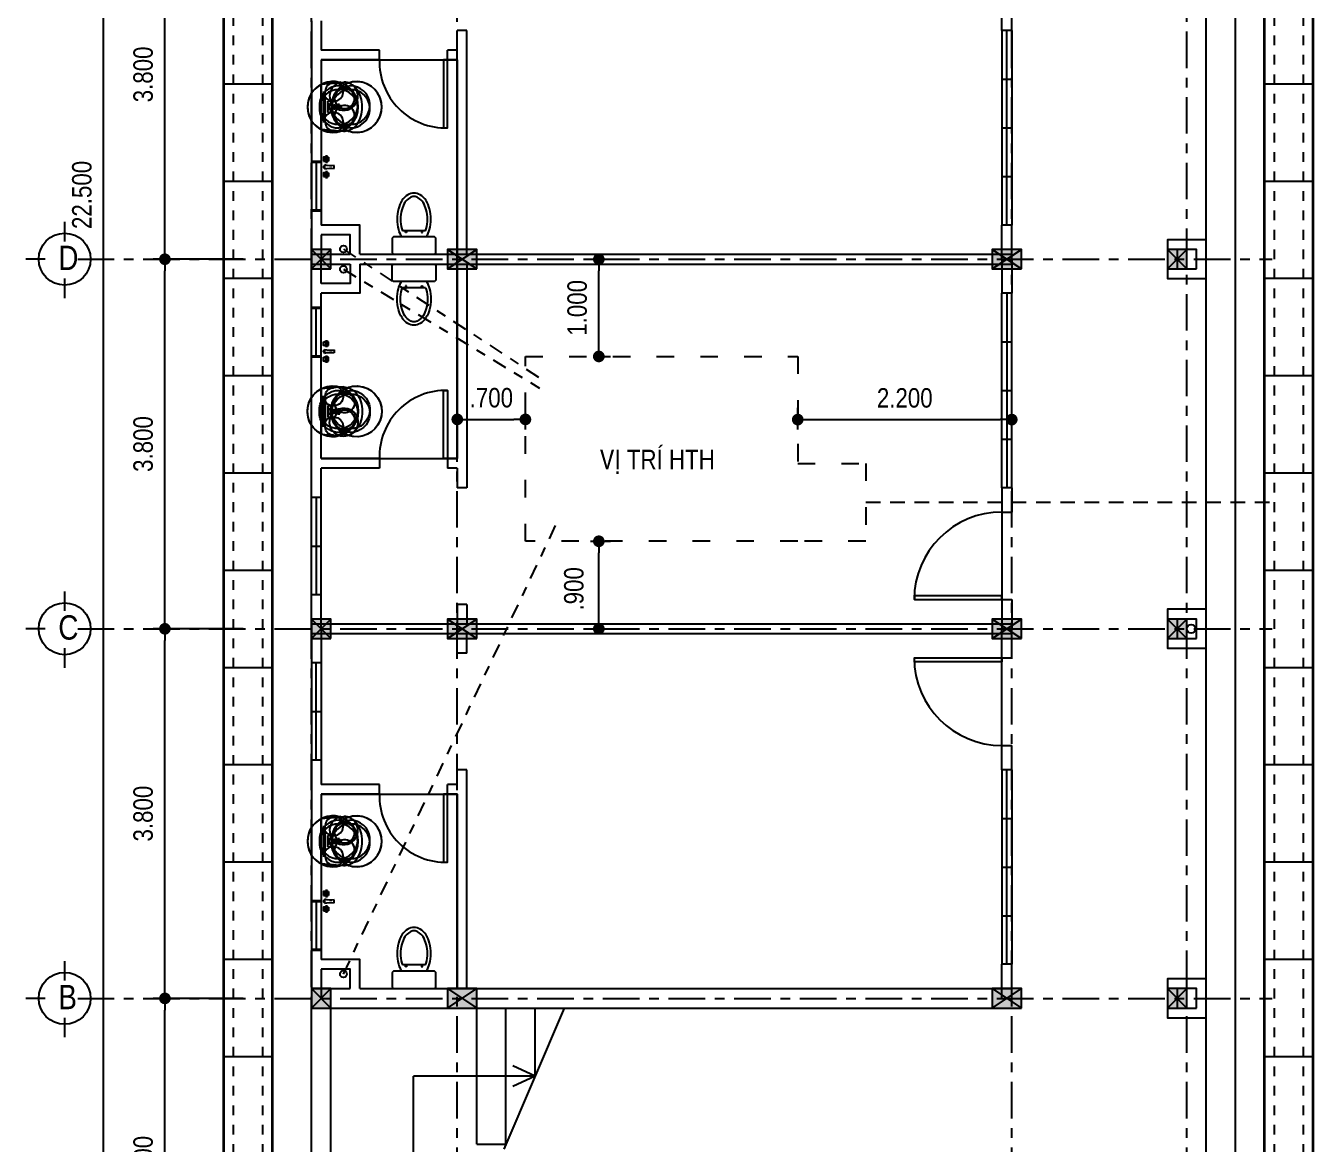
# Model space of a CAD drawing. Header units: millimetres. Extents: x -341 to 79, y 65 to 137.
# Drawn here: x -237.65 to -224.41, y 114.48 to 125.98 of the extents above; entities that cross this region are included whole.
import ezdxf

# ---------------------------------------------------------------- set-up
doc = ezdxf.new("R2010")
doc.units = ezdxf.units.MM
doc.header["$LTSCALE"] = 0.3
doc.header["$MEASUREMENT"] = 0
for name, pattern in [('ACAD_ISO03W100', [30, 12, -18]), ('CENTER', [2, 1.25, -0.25, 0.25, -0.25]), ('DASHDOTX2', [2, 1, -0.5, 0, -0.5]), ('DASHED2', [0.375, 0.25, -0.125]), ('DASHEDX2', [1.5, 1, -0.5])]:
    doc.linetypes.add(name, pattern=pattern)
doc.layers.get('0').update_dxf_attribs({"linetype": 'CONTINUOUS', "lineweight": 13})
doc.layers.get('DEFPOINTS').update_dxf_attribs({"linetype": 'CONTINUOUS', "lineweight": 13})
for name, color, linetype in [('CHU', 3, 'CONTINUOUS'), ('HACTH', 8, 'CONTINUOUS'), ('HATCH', 8, 'CONTINUOUS'), ('LAYER 1', 1, 'CONTINUOUS'), ('LAYER 7', 7, 'CONTINUOUS'), ('LAYER1', 1, 'CONTINUOUS'), ('LAYER5', 5, 'CONTINUOUS'), ('LAYER7', 7, 'CONTINUOUS'), ('LAYER8', 8, 'CONTINUOUS'), ('ong', 5, 'CONTINUOUS'), ('THIETBI', 25, 'CONTINUOUS')]:
    doc.layers.add(name, color=color, linetype=linetype)
doc.layers.add('THOATNUOC', color=4, linetype='CONTINUOUS', lineweight=35)
doc.styles.add('ATTR', font='romans.shx', dxfattribs={"width": 0.8, "height": 0.7})
doc.styles.add('HELVE-KT', font='VHELVCN.TTF')
doc.dimstyles.new('1-100', dxfattribs={"dimtxt": 0.2, "dimasz": 0.12, "dimexe": 0.12, "dimexo": 0.2, "dimgap": 0.12, "dimtad": 1, "dimdec": 3, "dimzin": 4, "dimdsep": 46, "dimtxsty": 'HELVE-KT', "dimblk1": 'DOT', "dimblk2": 'DOT', "dimsah": 1, "dimcen": -0.18, "dimadec": 3, "dimazin": 0, "dimtfac": 1, "dimtdec": 3, "dimtmove": 2, "dimatfit": 3, "dimldrblk": 'DOT', "dimfxl": 0, "dimtolj": 1, "dimtzin": 4, "dimarcsym": 0})

# ---------------------------------------------------------------- blocks, each defined once
blk = doc.blocks.new('TOILET')
at = {"layer": 'THIETBI', "linetype": 'Continuous'}
for p, q in [((2.25, 0), (-2.25, 0)), ((-2.5, -0.25), (-2.5, -1.75)), ((2.5, -1.75), (2.5, -0.25)), ((-2.25, -2), (2.25, -2)), ((-1.33, -2.7), (1.33, -2.7)), ((-0.96, -2.48), (-0.96, -2.7)), ((-0.86, -2.48), (-0.96, -2.48)), ((-0.96, -2.7), (-0.86, -2.7)), ((-0.86, -2.7), (-0.86, -2.48)), ((0.86, -2.7), (0.86, -2.48)), ((0.86, -2.48), (0.96, -2.48)), ((0.96, -2.7), (0.86, -2.7)), ((0.96, -2.48), (0.96, -2.7))]:
    blk.add_line(p, q, dxfattribs=at)
for centre, radius, start, end in [((-2.25, -0.25), 0.25, 90, 180), ((2.25, -0.25), 0.25, 0, 90), ((-2.25, -1.75), 0.25, 180, 270), ((2.64, -4.01), 4.58, 164.9269, 180), ((1.34, -3.66), 3.23, 149.0966, 164.9269), ((2.64, -4.01), 4.18, 164.9269, 180), ((1.34, -3.66), 2.83, 160.176, 164.9269), ((-1.34, -3.66), 2.83, 15.0731, 19.824), ((-2.64, -4.01), 4.18, 0, 15.0731), ((-1.34, -3.66), 3.23, 15.0731, 30.9034), ((-2.64, -4.01), 4.58, 360, 15.0731), ((2.25, -1.75), 0.25, 270, 0), ((2.64, -4.01), 4.58, 180, 195.0731), ((2.64, -4.01), 4.18, 180, 195.0731), ((-2.64, -4.01), 4.18, 344.9269, 360), ((-2.64, -4.01), 4.58, 344.9269, 0), ((1.34, -4.36), 3.23, 195.0731, 213.0315), ((1.34, -4.36), 2.83, 195.0731, 213.0315), ((-1.34, -4.36), 2.83, 326.9685, 344.9269), ((-1.34, -4.36), 3.23, 326.9685, 344.9269), ((0.52, -4.9), 2.26, 213.0315, 237.5002), ((0.52, -4.9), 1.86, 213.0315, 237.5002), ((0, -5.71), 1.29, 237.5002, 270), ((0, -5.71), 0.893, 237.5002, 270), ((0, -5.71), 0.893, 270, 302.4998), ((0, -5.71), 1.29, 270, 302.4998), ((-0.52, -4.9), 1.86, 302.4998, 326.9685), ((-0.52, -4.9), 2.26, 302.4998, 326.9685)]:
    blk.add_arc(centre, radius, start, end, dxfattribs=at)
blk = doc.blocks.new('la')
at = {"layer": 'THIETBI', "linetype": 'Continuous'}
for p, q in [((-5933, 607097), (-5955, 607330)), ((-5700, 607278), (-5735, 607278)), ((-5700, 607309), (-5700, 607252)), ((-5665, 607278), (-5700, 607278)), ((-5446, 607330), (-5467, 607097)), ((-5944, 607224), (-5944, 607230)), ((-5759, 607200), (-5715, 607200)), ((-5759, 607183), (-5759, 607200)), ((-5759, 607167), (-5759, 607183)), ((-5700, 607167), (-5759, 607167)), ((-5720, 607192), (-5728, 607192)), ((-5728, 607175), (-5672, 607175)), ((-5726, 607183), (-5717, 607183)), ((-5710, 607250), (-5715, 607196)), ((-5641, 607167), (-5700, 607167)), ((-5685, 607196), (-5690, 607250)), ((-5685, 607200), (-5641, 607200)), ((-5675, 607183), (-5684, 607183)), ((-5672, 607192), (-5680, 607192)), ((-5641, 607200), (-5641, 607183)), ((-5641, 607183), (-5641, 607167)), ((-5456, 607230), (-5456, 607224)), ((-5467, 607097), (-5933, 607097)), ((-5700, 607139), (-5859, 607139)), ((-5859, 607122), (-5541, 607122)), ((-5541, 607139), (-5700, 607139))]:
    blk.add_line(p, q, dxfattribs=at)
for centre, radius in [((-5700, 607278), 21.2), ((-5700, 607278), 17), ((-5743, 607183), 17), ((-5658, 607183), 17)]:
    blk.add_circle(centre, radius, dxfattribs=at)
for centre, radius, start, end in [((-5744, 607315), 152, 126.1394, 150.4377), ((-5717, 607278), 198, 106.8299, 126.1394), ((-5699, 607218), 261, 90, 106.8299), ((-5699, 607218), 261, 73.1701, 90), ((-5681, 607278), 198, 53.8606, 73.1701), ((-5653, 607315), 152, 29.5623, 53.8606), ((-5810, 607330), 145, 180, 190.3889), ((-5787, 607339), 103, 150.4377, 180), ((-5787, 607339), 103, 180, 209.5623), ((-5744, 607363), 152, 209.5623, 233.8606), ((-5653, 607363), 152, 306.1394, 330.4377), ((-5611, 607339), 103, 0, 29.5623), ((-5611, 607339), 103, 330.4377, 0), ((-5859, 607224), 84.9, 180, 270), ((-5859, 607224), 102, 218.2453, 270), ((-5717, 607401), 198, 233.8606, 253.1701), ((-5699, 607460), 261, 253.1701, 266.4587), ((-5720, 607196), 4.24, 270, 354.3929), ((-5700, 607232), 20, 59.7473, 120.2527), ((-5699, 607460), 261, 273.0264, 286.8299), ((-5680, 607196), 4.24, 185.6071, 270), ((-5681, 607401), 198, 286.8299, 306.1394), ((-5541, 607224), 84.9, 270, 0), ((-5541, 607224), 102, 270, 321.7547)]:
    blk.add_arc(centre, radius, start, end, dxfattribs=at)
blk.add_spline([(-5446, 607330), (-5488, 607436), (-5558, 607489), (-5649, 607517), (-5751, 607517), (-5842, 607489), (-5912, 607436), (-5950, 607366), (-5955, 607330)], degree=3, dxfattribs=at)
blk = doc.blocks.new('WALFCT1T')
for p, q in [((-5.5, -1), (-5, -1)), ((-5.5, -2), (-5.5, -1)), ((-2.5, -2), (-5.5, -2)), ((-5, -2), (-5, -2.5)), ((-5, -2.5), (-3, -2.5)), ((-3, -1), (-2.5, -1)), ((-3, -2.5), (-3, -2)), ((-2.5, -1), (-2.5, -2)), ((-1, -0.5), (1, -0.5)), ((0.75, -5.5), (-0.75, -5.5)), ((2.5, -1), (3, -1)), ((2.5, -2), (2.5, -1)), ((5.5, -2), (2.5, -2)), ((3, -2), (3, -2.5)), ((3, -2.5), (5, -2.5)), ((5, -1), (5.5, -1)), ((5, -2.5), (5, -2)), ((5.5, -1), (5.5, -2))]:
    blk.add_line(p, q)
for points in [[(-3, 0), (-3, -1), (-5, -1), (-5, 0)], [(-0.25, -0.5), (-0.25, 0), (0.25, 0), (0.25, -0.5)], [(5, 0), (5, -1), (3, -1), (3, 0)]]:
    blk.add_lwpolyline(points, close=True)
for centre, start, end in [((-13.2658, -3.6195), 351.4554, 14.26943), ((13.2658, -3.6195), 165.7306, 188.5446)]:
    blk.add_arc(centre, 12.6562, start, end)
at = {"style": 'ATTR', "width": 0.8, "flags": 9}
blk.add_attdef('ESTCODE', (0, 0), '', height=0.7, dxfattribs=at)
blk = doc.blocks.new('_DOT')
at = {"color": 0, "linetype": 'ByBlock'}
blk.add_line((-0.5, 0), (-1, 0), dxfattribs=at)
at = {"color": 0, "linetype": 'ByBlock', "const_width": 0.5}
blk.add_lwpolyline([(-0.25, 0, 1), (0.25, 0, 1)], format="xyb", close=True, dxfattribs=at)
blk = doc.blocks.new('*D69')
at = {"layer": 'DEFPOINTS', "color": 0, "lineweight": -2, "ltscale": 5}
for p in [(-236.22, 115.982), (-235.259, 115.982), (-235.259, 112.582)]:
    blk.add_point(p, dxfattribs=at)
at = {"layer": 'LAYER 1', "color": 0, "lineweight": -2, "ltscale": 5}
for p, q in [((-235.459, 115.982), (-236.34, 115.982)), ((-236.22, 112.702), (-236.22, 115.862)), ((-235.459, 112.582), (-236.34, 112.582))]:
    blk.add_line(p, q, dxfattribs=at)
at = {"layer": 'LAYER 1', "color": 0, "lineweight": -2, "ltscale": 5, "xscale": 0.12, "yscale": 0.12, "zscale": 0.12}
for p, rotation in [((-236.22, 115.982), 90), ((-236.22, 112.582), 270)]:
    blk.add_blockref('_DOT', p, dxfattribs=dict(at, rotation=rotation))
at = {"layer": 'LAYER 1', "color": 0, "ltscale": 5, "insert": (-236.443, 114.282), "char_height": 0.2, "attachment_point": 5, "rotation": 90, "style": 'HELVE-KT'}
blk.add_mtext('\\A1;3.400', dxfattribs=at)
blk = doc.blocks.new('*D70')
at = {"layer": 'DEFPOINTS', "color": 0, "lineweight": -2, "ltscale": 5}
for p in [(-236.22, 119.782), (-235.214, 119.782), (-235.214, 115.982)]:
    blk.add_point(p, dxfattribs=at)
at = {"layer": 'LAYER 1', "color": 0, "lineweight": -2, "ltscale": 5}
for p, q in [((-235.414, 119.782), (-236.34, 119.782)), ((-236.22, 116.102), (-236.22, 119.662)), ((-235.414, 115.982), (-236.34, 115.982))]:
    blk.add_line(p, q, dxfattribs=at)
at = {"layer": 'LAYER 1', "color": 0, "lineweight": -2, "ltscale": 5, "xscale": 0.12, "yscale": 0.12, "zscale": 0.12}
for p, rotation in [((-236.22, 119.782), 90), ((-236.22, 115.982), 270)]:
    blk.add_blockref('_DOT', p, dxfattribs=dict(at, rotation=rotation))
at = {"layer": 'LAYER 1', "color": 0, "ltscale": 5, "insert": (-236.443, 117.882), "char_height": 0.2, "attachment_point": 5, "rotation": 90, "style": 'HELVE-KT'}
blk.add_mtext('\\A1;3.800', dxfattribs=at)
blk = doc.blocks.new('*D71')
at = {"layer": 'DEFPOINTS', "color": 0, "lineweight": -2, "ltscale": 5}
for p in [(-236.22, 123.582), (-235.214, 123.582), (-235.214, 119.782)]:
    blk.add_point(p, dxfattribs=at)
at = {"layer": 'LAYER 1', "color": 0, "lineweight": -2, "ltscale": 5}
for p, q in [((-235.414, 123.582), (-236.34, 123.582)), ((-236.22, 119.902), (-236.22, 123.462)), ((-235.414, 119.782), (-236.34, 119.782))]:
    blk.add_line(p, q, dxfattribs=at)
at = {"layer": 'LAYER 1', "color": 0, "lineweight": -2, "ltscale": 5, "xscale": 0.12, "yscale": 0.12, "zscale": 0.12}
for p, rotation in [((-236.22, 123.582), 90), ((-236.22, 119.782), 270)]:
    blk.add_blockref('_DOT', p, dxfattribs=dict(at, rotation=rotation))
at = {"layer": 'LAYER 1', "color": 0, "ltscale": 5, "insert": (-236.443, 121.682), "char_height": 0.2, "attachment_point": 5, "rotation": 90, "style": 'HELVE-KT'}
blk.add_mtext('\\A1;3.800', dxfattribs=at)
blk = doc.blocks.new('*D72')
at = {"layer": 'DEFPOINTS', "color": 0, "lineweight": -2, "ltscale": 5}
for p in [(-236.22, 127.382), (-235.214, 127.382), (-235.214, 123.582)]:
    blk.add_point(p, dxfattribs=at)
at = {"layer": 'LAYER 1', "color": 0, "lineweight": -2, "ltscale": 5}
for p, q in [((-235.414, 127.382), (-236.34, 127.382)), ((-236.22, 123.702), (-236.22, 127.262)), ((-235.414, 123.582), (-236.34, 123.582))]:
    blk.add_line(p, q, dxfattribs=at)
at = {"layer": 'LAYER 1', "color": 0, "lineweight": -2, "ltscale": 5, "xscale": 0.12, "yscale": 0.12, "zscale": 0.12}
for p, rotation in [((-236.22, 127.382), 90), ((-236.22, 123.582), 270)]:
    blk.add_blockref('_DOT', p, dxfattribs=dict(at, rotation=rotation))
at = {"layer": 'LAYER 1', "color": 0, "ltscale": 5, "insert": (-236.443, 125.482), "char_height": 0.2, "attachment_point": 5, "rotation": 90, "style": 'HELVE-KT'}
blk.add_mtext('\\A1;3.800', dxfattribs=at)
blk = doc.blocks.new('*D75')
at = {"layer": 'DEFPOINTS', "color": 0, "lineweight": -2, "ltscale": 5}
for p in [(-236.851, 135.082), (-235.881, 135.082), (-235.881, 112.582)]:
    blk.add_point(p, dxfattribs=at)
at = {"layer": 'LAYER 1', "color": 0, "lineweight": -2, "ltscale": 5}
for p, q in [((-236.081, 135.082), (-236.971, 135.082)), ((-236.851, 112.702), (-236.851, 134.962)), ((-236.081, 112.582), (-236.971, 112.582))]:
    blk.add_line(p, q, dxfattribs=at)
at = {"layer": 'LAYER 1', "color": 0, "lineweight": -2, "ltscale": 5, "xscale": 0.12, "yscale": 0.12, "zscale": 0.12}
for p, rotation in [((-236.851, 135.082), 90), ((-236.851, 112.582), 270)]:
    blk.add_blockref('_DOT', p, dxfattribs=dict(at, rotation=rotation))
at = {"layer": 'LAYER 1', "color": 0, "ltscale": 5, "insert": (-237.073, 124.243), "char_height": 0.2, "attachment_point": 5, "rotation": 90, "style": 'HELVE-KT'}
blk.add_mtext('\\A1;22.500', dxfattribs=at)
blk = doc.blocks.new('*D78')
at = {"layer": 'DEFPOINTS', "color": 0, "lineweight": -2, "ltscale": 5}
for p in [(-232.045, 120.682), (-231.759, 120.682), (-232.045, 119.782)]:
    blk.add_point(p, dxfattribs=at)
at = {"layer": 'LAYER 1', "color": 0, "lineweight": -2, "ltscale": 5}
for p, q in [((-231.845, 120.682), (-231.639, 120.682)), ((-231.759, 119.902), (-231.759, 120.562)), ((-231.845, 119.782), (-231.639, 119.782))]:
    blk.add_line(p, q, dxfattribs=at)
at = {"layer": 'LAYER 1', "color": 0, "lineweight": -2, "ltscale": 5, "xscale": 0.12, "yscale": 0.12, "zscale": 0.12}
for p, rotation in [((-231.759, 120.682), 90), ((-231.759, 119.782), 270)]:
    blk.add_blockref('_DOT', p, dxfattribs=dict(at, rotation=rotation))
at = {"layer": 'LAYER 1', "color": 0, "ltscale": 5, "insert": (-232.015, 120.193), "char_height": 0.2, "attachment_point": 5, "rotation": 90, "style": 'HELVE-KT'}
blk.add_mtext('\\A1;.900', dxfattribs=at)
blk = doc.blocks.new('*D79')
at = {"layer": 'DEFPOINTS', "color": 0, "lineweight": -2, "ltscale": 5}
for p in [(-232.514, 121.935), (-233.214, 121.632), (-232.514, 121.632)]:
    blk.add_point(p, dxfattribs=at)
at = {"layer": 'LAYER 1', "color": 0, "lineweight": -2, "ltscale": 5}
for p, q in [((-233.214, 121.832), (-233.214, 122.055)), ((-232.514, 121.832), (-232.514, 122.055)), ((-233.094, 121.935), (-232.634, 121.935))]:
    blk.add_line(p, q, dxfattribs=at)
at = {"layer": 'LAYER 1', "color": 0, "lineweight": -2, "ltscale": 5, "xscale": 0.12, "yscale": 0.12, "zscale": 0.12, "rotation": 180}
blk.add_blockref('_DOT', (-233.214, 121.935), dxfattribs=at)
at = {"layer": 'LAYER 1', "color": 0, "lineweight": -2, "ltscale": 5, "xscale": 0.12, "yscale": 0.12, "zscale": 0.12}
blk.add_blockref('_DOT', (-232.514, 121.935), dxfattribs=at)
at = {"layer": 'LAYER 1', "color": 0, "ltscale": 5, "insert": (-232.864, 122.157), "char_height": 0.2, "attachment_point": 5, "style": 'HELVE-KT'}
blk.add_mtext('\\A1;.700', dxfattribs=at)
blk = doc.blocks.new('*D80')
at = {"layer": 'DEFPOINTS', "color": 0, "lineweight": -2, "ltscale": 5}
for p in [(-232.006, 123.582), (-231.759, 123.582), (-232.006, 122.582)]:
    blk.add_point(p, dxfattribs=at)
at = {"layer": 'LAYER 1', "color": 0, "lineweight": -2, "ltscale": 5}
for p, q in [((-231.806, 123.582), (-231.639, 123.582)), ((-231.759, 122.702), (-231.759, 123.462)), ((-231.806, 122.582), (-231.639, 122.582))]:
    blk.add_line(p, q, dxfattribs=at)
at = {"layer": 'LAYER 1', "color": 0, "lineweight": -2, "ltscale": 5, "xscale": 0.12, "yscale": 0.12, "zscale": 0.12}
for p, rotation in [((-231.759, 123.582), 90), ((-231.759, 122.582), 270)]:
    blk.add_blockref('_DOT', p, dxfattribs=dict(at, rotation=rotation))
at = {"layer": 'LAYER 1', "color": 0, "ltscale": 5, "insert": (-231.981, 123.082), "char_height": 0.2, "attachment_point": 5, "rotation": 90, "style": 'HELVE-KT'}
blk.add_mtext('\\A1;1.000', dxfattribs=at)
blk = doc.blocks.new('*D81')
at = {"layer": 'DEFPOINTS', "color": 0, "lineweight": -2, "ltscale": 5}
for p in [(-227.514, 121.933), (-229.714, 121.632), (-227.514, 121.232)]:
    blk.add_point(p, dxfattribs=at)
at = {"layer": 'LAYER 1', "color": 0, "lineweight": -2, "ltscale": 5}
for p, q in [((-229.714, 121.832), (-229.714, 122.053)), ((-227.514, 121.432), (-227.514, 122.053)), ((-229.594, 121.933), (-227.634, 121.933))]:
    blk.add_line(p, q, dxfattribs=at)
at = {"layer": 'LAYER 1', "color": 0, "lineweight": -2, "ltscale": 5, "xscale": 0.12, "yscale": 0.12, "zscale": 0.12, "rotation": 180}
blk.add_blockref('_DOT', (-229.714, 121.933), dxfattribs=at)
at = {"layer": 'LAYER 1', "color": 0, "lineweight": -2, "ltscale": 5, "xscale": 0.12, "yscale": 0.12, "zscale": 0.12}
blk.add_blockref('_DOT', (-227.514, 121.933), dxfattribs=at)
at = {"layer": 'LAYER 1', "color": 0, "ltscale": 5, "insert": (-228.614, 122.155), "char_height": 0.2, "attachment_point": 5, "style": 'HELVE-KT'}
blk.add_mtext('\\A1;2.200', dxfattribs=at)

msp = doc.modelspace()

# ---------------------------------------------------------------- hatches: boundary and pattern name
at = {"layer": 'HATCH', "lineweight": -2, "ltscale": 0.08}
h = msp.add_hatch(color=256, dxfattribs=at)
h.paths.add_polyline_path([(-234.6145, 123.5825), (-234.7145, 123.6825), (-234.7145, 123.4825)])
h.paths.add_polyline_path([(-234.6145, 123.5825), (-234.7145, 123.4825), (-234.5145, 123.4825)])
h.paths.add_polyline_path([(-234.5145, 123.6825), (-234.6145, 123.5825), (-234.5145, 123.4825)])
h.paths.add_polyline_path([(-234.5145, 123.6825), (-234.7145, 123.6825), (-234.6145, 123.5825)])
h = msp.add_hatch(color=256, dxfattribs=at)
h.paths.add_polyline_path([(-233.3145, 123.6825), (-233.3145, 123.4825), (-233.1645, 123.5825)])
h.paths.add_polyline_path([(-233.1645, 123.5825), (-233.0145, 123.6825), (-233.3145, 123.6825)])
h.paths.add_polyline_path([(-233.3145, 123.4825), (-233.0145, 123.4825), (-233.1645, 123.5825)])
h.paths.add_polyline_path([(-233.1645, 123.5825), (-233.0145, 123.4825), (-233.0145, 123.6825)])
h = msp.add_hatch(color=256, dxfattribs=at)
h.paths.add_polyline_path([(-227.7145, 123.6825), (-227.7145, 123.4825), (-227.5645, 123.5825)])
h.paths.add_polyline_path([(-227.5645, 123.5825), (-227.4145, 123.6825), (-227.7145, 123.6825)])
h.paths.add_polyline_path([(-227.7145, 123.4825), (-227.4145, 123.4825), (-227.5645, 123.5825)])
h.paths.add_polyline_path([(-227.5645, 123.5825), (-227.4145, 123.4825), (-227.4145, 123.6825)])
h = msp.add_hatch(color=256, dxfattribs=at)
h.paths.add_polyline_path([(-225.8145, 123.5825), (-225.9145, 123.6825), (-225.9145, 123.4825)])
h.paths.add_polyline_path([(-225.8145, 123.5825), (-225.9145, 123.4825), (-225.7145, 123.4825)])
h.paths.add_polyline_path([(-225.7145, 123.6825), (-225.8145, 123.5825), (-225.7145, 123.4825)])
h.paths.add_polyline_path([(-225.7145, 123.6825), (-225.9145, 123.6825), (-225.8145, 123.5825)])
h = msp.add_hatch(color=256, dxfattribs=at)
h.paths.add_polyline_path([(-225.8145, 123.5825), (-225.9145, 123.6825), (-225.9145, 123.4825)])
h.paths.add_polyline_path([(-225.8145, 123.5825), (-225.9145, 123.4825), (-225.7145, 123.4825)])
h.paths.add_polyline_path([(-225.7145, 123.6825), (-225.8145, 123.5825), (-225.7145, 123.4825)])
h.paths.add_polyline_path([(-225.7145, 123.6825), (-225.9145, 123.6825), (-225.8145, 123.5825)])
h = msp.add_hatch(color=256, dxfattribs=at)
h.paths.add_polyline_path([(-234.6145, 119.7825), (-234.7145, 119.8825), (-234.7145, 119.6825)])
h.paths.add_polyline_path([(-234.6145, 119.7825), (-234.7145, 119.6825), (-234.5145, 119.6825)])
h.paths.add_polyline_path([(-234.5145, 119.8825), (-234.6145, 119.7825), (-234.5145, 119.6825)])
h.paths.add_polyline_path([(-234.5145, 119.8825), (-234.7145, 119.8825), (-234.6145, 119.7825)])
h = msp.add_hatch(color=256, dxfattribs=at)
h.paths.add_polyline_path([(-233.3145, 119.8825), (-233.3145, 119.6825), (-233.1645, 119.7825)])
h.paths.add_polyline_path([(-233.1645, 119.7825), (-233.0145, 119.8825), (-233.3145, 119.8825)])
h.paths.add_polyline_path([(-233.3145, 119.6825), (-233.0145, 119.6825), (-233.1645, 119.7825)])
h.paths.add_polyline_path([(-233.1645, 119.7825), (-233.0145, 119.6825), (-233.0145, 119.8825)])
h = msp.add_hatch(color=256, dxfattribs=at)
h.paths.add_polyline_path([(-227.7145, 119.8825), (-227.7145, 119.6825), (-227.5645, 119.7825)])
h.paths.add_polyline_path([(-227.5645, 119.7825), (-227.4145, 119.8825), (-227.7145, 119.8825)])
h.paths.add_polyline_path([(-227.7145, 119.6825), (-227.4145, 119.6825), (-227.5645, 119.7825)])
h.paths.add_polyline_path([(-227.5645, 119.7825), (-227.4145, 119.6825), (-227.4145, 119.8825)])
h = msp.add_hatch(color=256, dxfattribs=at)
h.paths.add_polyline_path([(-225.8145, 119.7825), (-225.9145, 119.8825), (-225.9145, 119.6825)])
h.paths.add_polyline_path([(-225.8145, 119.7825), (-225.9145, 119.6825), (-225.7145, 119.6825)])
h.paths.add_polyline_path([(-225.7145, 119.8825), (-225.8145, 119.7825), (-225.7145, 119.6825)])
h.paths.add_polyline_path([(-225.7145, 119.8825), (-225.9145, 119.8825), (-225.8145, 119.7825)])
h = msp.add_hatch(color=256, dxfattribs=at)
h.paths.add_polyline_path([(-225.8145, 119.7825), (-225.9145, 119.8825), (-225.9145, 119.6825)])
h.paths.add_polyline_path([(-225.8145, 119.7825), (-225.9145, 119.6825), (-225.7145, 119.6825)])
h.paths.add_polyline_path([(-225.7145, 119.8825), (-225.8145, 119.7825), (-225.7145, 119.6825)])
h.paths.add_polyline_path([(-225.7145, 119.8825), (-225.9145, 119.8825), (-225.8145, 119.7825)])
h = msp.add_hatch(color=256, dxfattribs=at)
h.paths.add_polyline_path([(-234.6145, 115.9825), (-234.7145, 116.0825), (-234.7145, 115.8825)])
h.paths.add_polyline_path([(-234.6145, 115.9825), (-234.7145, 115.8825), (-234.5145, 115.8825)])
h.paths.add_polyline_path([(-234.5145, 116.0825), (-234.6145, 115.9825), (-234.5145, 115.8825)])
h.paths.add_polyline_path([(-234.5145, 116.0825), (-234.7145, 116.0825), (-234.6145, 115.9825)])
h = msp.add_hatch(color=256, dxfattribs=at)
h.paths.add_polyline_path([(-233.3145, 116.0825), (-233.3145, 115.8825), (-233.1645, 115.9825)])
h.paths.add_polyline_path([(-233.1645, 115.9825), (-233.0145, 116.0825), (-233.3145, 116.0825)])
h.paths.add_polyline_path([(-233.3145, 115.8825), (-233.0145, 115.8825), (-233.1645, 115.9825)])
h.paths.add_polyline_path([(-233.1645, 115.9825), (-233.0145, 115.8825), (-233.0145, 116.0825)])
h = msp.add_hatch(color=256, dxfattribs=at)
h.paths.add_polyline_path([(-227.7145, 116.0825), (-227.7145, 115.8825), (-227.5645, 115.9825)])
h.paths.add_polyline_path([(-227.5645, 115.9825), (-227.4145, 116.0825), (-227.7145, 116.0825)])
h.paths.add_polyline_path([(-227.7145, 115.8825), (-227.4145, 115.8825), (-227.5645, 115.9825)])
h.paths.add_polyline_path([(-227.5645, 115.9825), (-227.4145, 115.8825), (-227.4145, 116.0825)])
h = msp.add_hatch(color=256, dxfattribs=at)
h.paths.add_polyline_path([(-225.8145, 115.9825), (-225.9145, 116.0825), (-225.9145, 115.8825)])
h.paths.add_polyline_path([(-225.8145, 115.9825), (-225.9145, 115.8825), (-225.7145, 115.8825)])
h.paths.add_polyline_path([(-225.7145, 116.0825), (-225.8145, 115.9825), (-225.7145, 115.8825)])
h.paths.add_polyline_path([(-225.7145, 116.0825), (-225.9145, 116.0825), (-225.8145, 115.9825)])
h = msp.add_hatch(color=256, dxfattribs=at)
h.paths.add_polyline_path([(-225.8145, 115.9825), (-225.9145, 116.0825), (-225.9145, 115.8825)])
h.paths.add_polyline_path([(-225.8145, 115.9825), (-225.9145, 115.8825), (-225.7145, 115.8825)])
h.paths.add_polyline_path([(-225.7145, 116.0825), (-225.8145, 115.9825), (-225.7145, 115.8825)])
h.paths.add_polyline_path([(-225.7145, 116.0825), (-225.9145, 116.0825), (-225.8145, 115.9825)])

# ---------------------------------------------------------------- linework, layer by layer
at = {"layer": 'CHU'}
for points in [[(-237.2506, 123.9658), (-237.2506, 123.7658)], [(-237.4506, 123.5825), (-237.6506, 123.5825)], [(-237.0506, 123.5825), (-236.8506, 123.5825)], [(-237.2506, 123.3825), (-237.2506, 123.1825)], [(-237.2506, 120.1658), (-237.2506, 119.9658)], [(-237.4506, 119.7825), (-237.6506, 119.7825)], [(-237.0506, 119.7825), (-236.8506, 119.7825)], [(-237.2506, 119.5825), (-237.2506, 119.3825)], [(-237.2506, 116.3658), (-237.2506, 116.1658)], [(-237.4506, 115.9825), (-237.6506, 115.9825)], [(-237.0506, 115.9825), (-236.8506, 115.9825)], [(-237.2506, 115.7825), (-237.2506, 115.5825)]]:
    msp.add_lwpolyline(points, dxfattribs=at)
for centre in [(-237.2506, 123.5825), (-237.2506, 119.7825), (-237.2506, 115.9825)]:
    msp.add_circle(centre, 0.2667, dxfattribs=at)
at = {"layer": 'HACTH', "linetype": 'DASHED2'}
for points in [[(-235.5145, 112.3825), (-235.5145, 134.3825)], [(-235.2145, 112.3825), (-235.2145, 134.3825)], [(-224.8145, 112.3825), (-224.8145, 134.3825)], [(-224.5145, 112.3825), (-224.5145, 134.3825)]]:
    msp.add_lwpolyline(points, dxfattribs=at)
at = {"layer": 'HATCH', "lineweight": -2, "ltscale": 0.08}
for p, q in [((-225.2145, 112.5825), (-225.2145, 135.0825)), ((-225.5145, 112.9825), (-225.5145, 134.6825)), ((-227.6145, 125.9325), (-227.6145, 123.9325)), ((-227.5645, 123.9325), (-227.5645, 125.9325)), ((-227.5145, 125.9325), (-227.5145, 123.9325)), ((-234.0145, 125.6325), (-233.3145, 125.6325)), ((-227.6145, 125.4325), (-227.5145, 125.4325)), ((-227.6145, 124.9325), (-227.5145, 124.9325)), ((-227.6145, 124.4325), (-227.5145, 124.4325)), ((-234.7145, 123.4825), (-234.5145, 123.6825)), ((-234.7145, 123.6825), (-234.5145, 123.4825)), ((-233.3145, 123.4825), (-233.0145, 123.6825)), ((-233.3145, 123.6825), (-233.0145, 123.4825)), ((-227.7145, 123.4825), (-227.4145, 123.6825)), ((-227.7145, 123.6825), (-227.4145, 123.4825)), ((-225.9145, 123.4825), (-225.7145, 123.6825)), ((-225.9145, 123.6825), (-225.7145, 123.4825)), ((-225.9145, 123.4825), (-225.7145, 123.6825)), ((-225.9145, 123.6825), (-225.7145, 123.4825)), ((-227.6145, 121.2325), (-227.6145, 123.2325)), ((-227.5645, 123.2325), (-227.5645, 121.2325)), ((-227.5145, 121.2325), (-227.5145, 123.2325)), ((-227.6145, 122.7325), (-227.5145, 122.7325)), ((-227.6145, 122.2325), (-227.5145, 122.2325)), ((-227.6145, 121.7325), (-227.5145, 121.7325)), ((-234.0145, 121.5325), (-233.3145, 121.5325)), ((-234.7145, 120.1325), (-234.7145, 121.1325)), ((-234.6645, 121.1325), (-234.6645, 120.1325)), ((-234.6145, 120.1325), (-234.6145, 121.1325)), ((-227.6145, 120.9825), (-227.6145, 120.0825)), ((-234.7145, 120.6325), (-234.6145, 120.6325)), ((-234.7145, 119.6825), (-234.5145, 119.8825)), ((-234.7145, 119.8825), (-234.5145, 119.6825)), ((-233.3145, 119.6825), (-233.0145, 119.8825)), ((-233.3145, 119.8825), (-233.0145, 119.6825)), ((-227.7145, 119.6825), (-227.4145, 119.8825)), ((-227.7145, 119.8825), (-227.4145, 119.6825)), ((-225.9145, 119.6825), (-225.7145, 119.8825)), ((-225.9145, 119.8825), (-225.7145, 119.6825)), ((-225.9145, 119.6825), (-225.7145, 119.8825)), ((-225.9145, 119.8825), (-225.7145, 119.6825)), ((-234.7145, 119.4325), (-234.7145, 118.4325)), ((-234.6645, 118.4325), (-234.6645, 119.4325)), ((-234.6145, 119.4325), (-234.6145, 118.4325)), ((-227.6145, 118.5825), (-227.6145, 119.4825)), ((-234.7145, 118.9325), (-234.6145, 118.9325)), ((-227.6145, 118.3325), (-227.6145, 116.3325)), ((-227.5645, 116.3325), (-227.5645, 118.3325)), ((-227.5145, 118.3325), (-227.5145, 116.3325)), ((-234.0145, 118.0825), (-233.3145, 118.0825)), ((-227.6145, 117.8325), (-227.5145, 117.8325)), ((-227.6145, 117.3325), (-227.5145, 117.3325)), ((-227.6145, 116.8325), (-227.5145, 116.8325)), ((-234.7145, 115.8825), (-234.5145, 116.0825)), ((-234.7145, 116.0825), (-234.5145, 115.8825)), ((-233.3145, 115.8825), (-233.0145, 116.0825)), ((-233.3145, 116.0825), (-233.0145, 115.8825)), ((-227.7145, 115.8825), (-227.4145, 116.0825)), ((-227.7145, 116.0825), (-227.4145, 115.8825)), ((-225.9145, 115.8825), (-225.7145, 116.0825)), ((-225.9145, 116.0825), (-225.7145, 115.8825)), ((-225.9145, 115.8825), (-225.7145, 116.0825)), ((-225.9145, 116.0825), (-225.7145, 115.8825)), ((-233.0145, 114.4825), (-233.0145, 115.8825)), ((-232.1145, 115.8825), (-232.7359, 114.4325)), ((-232.7145, 114.4825), (-232.7145, 115.8825)), ((-232.4145, 115.1825), (-232.4145, 115.8825)), ((-232.4145, 115.1825), (-232.6447, 115.2894)), ((-233.664, 113.4825), (-233.664, 115.1825)), ((-232.4145, 115.1825), (-233.664, 115.1825)), ((-232.4145, 115.1825), (-232.6447, 115.0756)), ((-233.0145, 114.4825), (-232.7145, 114.4825))]:
    msp.add_line(p, q, dxfattribs=at)
at = {"layer": 'HATCH', "linetype": 'CENTER'}
for points in [[(-234.7145, 110.6979), (-234.7145, 135.5709)], [(-233.2145, 110.6979), (-233.2145, 135.5709)], [(-227.5145, 110.6979), (-227.5145, 135.5709)], [(-225.7145, 110.6979), (-225.7145, 135.5709)], [(-237.1168, 123.5825), (-224.8357, 123.5825)], [(-237.1168, 119.7825), (-224.8357, 119.7825)], [(-237.1168, 115.9825), (-224.8357, 115.9825)]]:
    msp.add_lwpolyline(points, dxfattribs=at)
at = {"layer": 'HATCH', "lineweight": -2, "ltscale": 0.08}
for points in [[(-227.6145, 125.9325), (-227.6145, 126.1825)], [(-227.5145, 125.9325), (-227.5145, 126.1825)], [(-234.7145, 126.0325), (-234.7145, 123.5825)], [(-234.6145, 126.0325), (-234.6145, 125.7325)], [(-233.2145, 125.7325), (-233.2145, 125.9325)], [(-233.1145, 125.9325), (-233.2145, 125.9325)], [(-233.1145, 125.7325), (-233.1145, 125.9325)], [(-227.5145, 125.9325), (-227.6145, 125.9325)], [(-234.0145, 125.7325), (-234.6145, 125.7325)], [(-234.0145, 125.7325), (-234.6145, 125.7325)], [(-234.0145, 125.6325), (-234.6145, 125.6325)], [(-234.6145, 125.6325), (-234.0145, 125.6325)], [(-234.6145, 125.6325), (-234.6145, 123.9325)], [(-234.0145, 125.6325), (-234.0145, 125.7325)], [(-233.2145, 125.7325), (-233.3145, 125.7325)], [(-233.2145, 125.7325), (-233.3145, 125.7325)], [(-233.3145, 125.6325), (-233.3145, 125.7325)], [(-233.2145, 125.6325), (-233.3145, 125.6325)], [(-233.3145, 125.6325), (-233.2145, 125.6325)], [(-233.1145, 123.6325), (-233.1145, 125.7325)], [(-234.2145, 123.6325), (-234.2145, 123.9325), (-234.6145, 123.9325)], [(-227.6145, 123.5825), (-227.6145, 123.9325)], [(-227.5145, 123.9325), (-227.6145, 123.9325)], [(-227.5145, 123.5825), (-227.5145, 123.9325)], [(-234.3145, 123.6325), (-234.3145, 123.8325), (-234.6145, 123.8325)], [(-234.6145, 123.8325), (-234.6145, 123.5825)], [(-234.7145, 123.6325), (-234.3145, 123.6325)], [(-234.2145, 123.6325), (-227.5145, 123.6325)], [(-234.7145, 121.1325), (-234.7145, 123.5825)], [(-234.7145, 123.5325), (-234.3145, 123.5325)], [(-234.6145, 123.3325), (-234.6145, 123.5825)], [(-234.3145, 123.5325), (-234.3145, 123.3325), (-234.6145, 123.3325)], [(-234.2145, 123.5325), (-234.2145, 123.2325), (-234.6145, 123.2325)], [(-234.2145, 123.5325), (-227.5145, 123.5325)], [(-233.1145, 123.5325), (-233.1145, 121.4325)], [(-227.6145, 123.5825), (-227.6145, 123.2325)], [(-227.5145, 123.5825), (-227.5145, 123.2325)], [(-234.6145, 121.5325), (-234.6145, 123.2325)], [(-227.5145, 123.2325), (-227.6145, 123.2325)], [(-234.0145, 121.5325), (-234.6145, 121.5325)], [(-234.6145, 121.5325), (-234.0145, 121.5325)], [(-234.0145, 121.5325), (-234.0145, 121.4325)], [(-233.2145, 121.5325), (-233.3145, 121.5325)], [(-233.3145, 121.5325), (-233.2145, 121.5325)], [(-233.3145, 121.5325), (-233.3145, 121.4325)], [(-234.0145, 121.4325), (-234.6145, 121.4325)], [(-234.0145, 121.4325), (-234.6145, 121.4325)], [(-234.6145, 121.1325), (-234.6145, 121.4325)], [(-233.2145, 121.4325), (-233.3145, 121.4325)], [(-233.2145, 121.4325), (-233.3145, 121.4325)], [(-233.2145, 121.4325), (-233.2145, 121.2325)], [(-233.1145, 121.4325), (-233.1145, 121.2325)], [(-234.6145, 121.1325), (-234.7145, 121.1325)], [(-233.1145, 121.2325), (-233.2145, 121.2325)], [(-227.6145, 121.2325), (-227.6145, 120.9825)], [(-227.5145, 121.2325), (-227.6145, 121.2325)], [(-227.5145, 121.2325), (-227.5145, 120.9825)], [(-227.6145, 120.9825), (-227.5145, 120.9825)], [(-234.7145, 119.7825), (-234.7145, 120.1325)], [(-234.6145, 120.1325), (-234.7145, 120.1325)], [(-234.6145, 119.7825), (-234.6145, 120.1325)], [(-227.6145, 120.0825), (-227.6145, 119.7825)], [(-227.6145, 120.0825), (-227.5145, 120.0825)], [(-227.5145, 120.0825), (-227.5145, 119.7825)], [(-233.2145, 120.0325), (-233.2145, 119.8325)], [(-233.1145, 120.0325), (-233.2145, 120.0325)], [(-233.1145, 120.0325), (-233.1145, 119.8325)], [(-234.7145, 119.8325), (-227.5145, 119.8325)], [(-234.7145, 119.7825), (-234.7145, 119.4325)], [(-234.7145, 119.7325), (-227.5145, 119.7325)], [(-234.6145, 119.7825), (-234.6145, 119.4325)], [(-233.2145, 119.5325), (-233.2145, 119.7325)], [(-233.1145, 119.5325), (-233.1145, 119.7325)], [(-227.6145, 119.4825), (-227.6145, 119.7825)], [(-227.5145, 119.4825), (-227.5145, 119.7825)], [(-233.1145, 119.5325), (-233.2145, 119.5325)], [(-234.6145, 119.4325), (-234.7145, 119.4325)], [(-227.6145, 119.4825), (-227.5145, 119.4825)], [(-227.6145, 118.3325), (-227.6145, 118.5825)], [(-227.6145, 118.5825), (-227.5145, 118.5825)], [(-227.5145, 118.3325), (-227.5145, 118.5825)], [(-234.7145, 118.4325), (-234.7145, 115.9825)], [(-234.6145, 118.4325), (-234.7145, 118.4325)], [(-234.6145, 118.4325), (-234.6145, 118.1825)], [(-233.2145, 118.1825), (-233.2145, 118.3325)], [(-233.1145, 118.3325), (-233.2145, 118.3325)], [(-233.1145, 118.1325), (-233.1145, 118.3325)], [(-227.5145, 118.3325), (-227.6145, 118.3325)], [(-234.0145, 118.1825), (-234.6145, 118.1825)], [(-234.0145, 118.1825), (-234.6145, 118.1825)], [(-234.0145, 118.0825), (-234.6145, 118.0825)], [(-234.6145, 118.0825), (-234.0145, 118.0825)], [(-234.6145, 118.0825), (-234.6145, 116.3825)], [(-234.0145, 118.0825), (-234.0145, 118.1825)], [(-233.2145, 118.1825), (-233.3145, 118.1825)], [(-233.2145, 118.1825), (-233.3145, 118.1825)], [(-233.3145, 118.0825), (-233.3145, 118.1825)], [(-233.2145, 118.0825), (-233.3145, 118.0825)], [(-233.3145, 118.0825), (-233.2145, 118.0825)], [(-233.1145, 116.0825), (-233.1145, 118.1825)], [(-234.2145, 116.0825), (-234.2145, 116.3825), (-234.6145, 116.3825)], [(-234.3145, 116.0825), (-234.3145, 116.2825), (-234.6145, 116.2825)], [(-234.6145, 116.2825), (-234.6145, 115.9825)], [(-227.6145, 115.9825), (-227.6145, 116.3325)], [(-227.5145, 116.3325), (-227.6145, 116.3325)], [(-227.5145, 115.9825), (-227.5145, 116.3325)], [(-234.7145, 116.0825), (-234.3145, 116.0825)], [(-234.2145, 116.0825), (-227.5145, 116.0825)], [(-234.7145, 112.5825), (-234.7145, 115.9825)], [(-234.7145, 115.8825), (-227.4145, 115.8825)], [(-234.5145, 112.7825), (-234.5145, 115.8825)]]:
    msp.add_lwpolyline(points, dxfattribs=at)
for points in [[(-233.3145, 125.6325), (-233.3545, 125.6325), (-233.3545, 124.9325), (-233.3145, 124.9325)], [(-233.2145, 123.6325), (-233.2145, 125.6325), (-233.2145, 125.6325), (-233.2145, 123.6325)], [(-225.5145, 123.3825), (-225.5145, 123.7825), (-225.9145, 123.7825), (-225.9145, 123.3825)], [(-234.5145, 123.4825), (-234.5145, 123.6825), (-234.7145, 123.6825), (-234.7145, 123.4825)], [(-233.0145, 123.4825), (-233.0145, 123.6825), (-233.3145, 123.6825), (-233.3145, 123.4825)], [(-227.4145, 123.4825), (-227.4145, 123.6825), (-227.7145, 123.6825), (-227.7145, 123.4825)], [(-225.7145, 123.4825), (-225.7145, 123.6825), (-225.9145, 123.6825), (-225.9145, 123.4825)], [(-225.7145, 123.4825), (-225.7145, 123.6825), (-225.9145, 123.6825), (-225.9145, 123.4825)], [(-225.6145, 123.4825), (-225.6145, 123.6825), (-225.8145, 123.6825), (-225.8145, 123.4825)], [(-233.2145, 123.5325), (-233.2145, 121.5325), (-233.2145, 121.5325), (-233.2145, 123.5325)], [(-233.3145, 121.5325), (-233.3545, 121.5325), (-233.3545, 122.2325), (-233.3145, 122.2325)], [(-227.6145, 120.0825), (-227.6145, 120.1225), (-228.5145, 120.1225), (-228.5145, 120.0825)], [(-225.5145, 119.5825), (-225.5145, 119.9825), (-225.9145, 119.9825), (-225.9145, 119.5825)], [(-234.5145, 119.6825), (-234.5145, 119.8825), (-234.7145, 119.8825), (-234.7145, 119.6825)], [(-233.0145, 119.6825), (-233.0145, 119.8825), (-233.3145, 119.8825), (-233.3145, 119.6825)], [(-227.4145, 119.6825), (-227.4145, 119.8825), (-227.7145, 119.8825), (-227.7145, 119.6825)], [(-225.7145, 119.6825), (-225.7145, 119.8825), (-225.9145, 119.8825), (-225.9145, 119.6825)], [(-225.7145, 119.6825), (-225.7145, 119.8825), (-225.9145, 119.8825), (-225.9145, 119.6825)], [(-225.6145, 119.6825), (-225.6145, 119.8825), (-225.8145, 119.8825), (-225.8145, 119.6825)], [(-227.6145, 119.4825), (-227.6145, 119.4425), (-228.5145, 119.4425), (-228.5145, 119.4825)], [(-233.3145, 118.0825), (-233.3545, 118.0825), (-233.3545, 117.3825), (-233.3145, 117.3825)], [(-233.2145, 116.0825), (-233.2145, 118.0825), (-233.2145, 118.0825), (-233.2145, 116.0825)], [(-234.5145, 115.8825), (-234.5145, 116.0825), (-234.7145, 116.0825), (-234.7145, 115.8825)], [(-233.0145, 115.8825), (-233.0145, 116.0825), (-233.3145, 116.0825), (-233.3145, 115.8825)], [(-227.4145, 115.8825), (-227.4145, 116.0825), (-227.7145, 116.0825), (-227.7145, 115.8825)], [(-225.5145, 115.7825), (-225.5145, 116.1825), (-225.9145, 116.1825), (-225.9145, 115.7825)], [(-225.7145, 115.8825), (-225.7145, 116.0825), (-225.9145, 116.0825), (-225.9145, 115.8825)], [(-225.7145, 115.8825), (-225.7145, 116.0825), (-225.9145, 116.0825), (-225.9145, 115.8825)], [(-225.6145, 115.8825), (-225.6145, 116.0825), (-225.8145, 116.0825), (-225.8145, 115.8825)]]:
    msp.add_lwpolyline(points, close=True, dxfattribs=at)
for centre, radius, start, end in [((-233.3345, 125.6125), 0.6803, 178.31532, 271.68468), ((-233.3345, 121.5525), 0.6803, 88.31532, 181.68468), ((-227.6145, 120.0785), 0.9039, 90, 179.74741), ((-227.6145, 119.4864), 0.9039, 180.25259, 270), ((-233.3345, 118.0625), 0.6803, 178.31532, 271.68468)]:
    msp.add_arc(centre, radius, start, end, dxfattribs=at)
at = {"layer": 'LAYER 1', "ltscale": 5}
for points in [[(-235.1145, 125.3825), (-235.6145, 125.3825)], [(-224.4145, 125.3825), (-224.9145, 125.3825)], [(-235.1145, 124.3825), (-235.6145, 124.3825)], [(-224.4145, 124.3825), (-224.9145, 124.3825)], [(-235.1145, 123.3825), (-235.6145, 123.3825)], [(-224.4145, 123.3825), (-224.9145, 123.3825)], [(-235.1145, 122.3825), (-235.6145, 122.3825)], [(-224.4145, 122.3825), (-224.9145, 122.3825)], [(-235.1145, 121.3825), (-235.6145, 121.3825)], [(-224.4145, 121.3825), (-224.9145, 121.3825)], [(-235.1145, 120.3825), (-235.6145, 120.3825)], [(-224.4145, 120.3825), (-224.9145, 120.3825)], [(-235.1145, 119.3825), (-235.6145, 119.3825)], [(-224.4145, 119.3825), (-224.9145, 119.3825)], [(-235.1145, 118.3825), (-235.6145, 118.3825)], [(-224.4145, 118.3825), (-224.9145, 118.3825)], [(-235.1145, 117.3825), (-235.6145, 117.3825)], [(-224.4145, 117.3825), (-224.9145, 117.3825)], [(-235.1145, 116.3825), (-235.6145, 116.3825)], [(-224.4145, 116.3825), (-224.9145, 116.3825)], [(-235.1145, 115.3825), (-235.6145, 115.3825)], [(-224.4145, 115.3825), (-224.9145, 115.3825)]]:
    msp.add_lwpolyline(points, dxfattribs=at)
msp.add_circle((-225.6695, 119.7825), 0.045, dxfattribs=at)
at = {"layer": 'LAYER 7', "linetype": 'ACAD_ISO03W100', "ltscale": 0.05}
msp.add_lwpolyline([(-229.7145, 120.6825), (-232.5145, 120.6825), (-232.5145, 122.5825), (-229.7145, 122.5825), (-229.7145, 121.4825), (-229.0145, 121.4825), (-229.0145, 120.6825)], close=True, dxfattribs=at)
at = {"layer": 'LAYER5', "linetype": 'DASHEDX2', "ltscale": 0.5}
msp.add_lwpolyline([(-229.0145, 121.0825), (-224.8145, 121.0825)], dxfattribs=at)
at = {"layer": 'LAYER7', "ltscale": 5, "const_width": 0.03}
for points in [[(-234.6145, 124.5825), (-234.7145, 124.5825)], [(-234.6145, 124.0825), (-234.7145, 124.0825)], [(-234.6145, 123.0825), (-234.7145, 123.0825)], [(-234.6145, 122.5825), (-234.7145, 122.5825)], [(-234.6145, 116.9825), (-234.7145, 116.9825)], [(-234.6145, 116.4825), (-234.7145, 116.4825)]]:
    msp.add_lwpolyline(points, dxfattribs=at)
at = {"layer": 'LAYER7', "lineweight": -2, "ltscale": 0.08}
for centre in [(-234.3847, 123.6863), (-234.3847, 123.4786), (-234.3847, 116.2327)]:
    msp.add_circle(centre, 0.0352, dxfattribs=at)
at = {"layer": 'LAYER8', "lineweight": -2, "ltscale": 0.08}
for points in [[(-234.7145, 124.5825), (-234.7145, 124.0825)], [(-234.6645, 124.5825), (-234.6645, 124.0825)], [(-234.6145, 124.5825), (-234.6145, 124.0825)], [(-234.7145, 122.5825), (-234.7145, 123.0825)], [(-234.6645, 122.5825), (-234.6645, 123.0825)], [(-234.6145, 122.5825), (-234.6145, 123.0825)], [(-234.7145, 116.9825), (-234.7145, 116.4825)], [(-234.6645, 116.9825), (-234.6645, 116.4825)], [(-234.6145, 116.9825), (-234.6145, 116.4825)]]:
    msp.add_lwpolyline(points, dxfattribs=at)
at = {"layer": 'ong', "linetype": 'DASHDOTX2', "ltscale": 0.5}
for points in [[(-234.3847, 123.6863), (-232.3475, 122.3476)], [(-234.3847, 123.4786), (-232.3686, 122.2573)], [(-234.3847, 116.2327), (-232.1618, 120.9302)]]:
    msp.add_lwpolyline(points, dxfattribs=at)
at = {"layer": 'THOATNUOC', "linetype": 'Continuous', "ltscale": 0.08}
for points in [[(-235.6145, 112.3825), (-235.6145, 134.3825)], [(-235.1145, 112.3825), (-235.1145, 134.3825)], [(-224.9145, 112.3825), (-224.9145, 134.3825)], [(-224.4145, 112.3825), (-224.4145, 134.3825)]]:
    msp.add_lwpolyline(points, dxfattribs=at)

# ---------------------------------------------------------------- block references
at = {"layer": 'HATCH', "lineweight": -2, "ltscale": 0.08}
for name, p, xscale, yscale, zscale, rotation in [('la', (-841.7114, 119.4482), 0.0009999999892897904, 0.0009999999310821295, 0.001, 270), ('WALFCT1T', (-234.5891, 124.5312), -0.02000000001862645, 0.02000000001862645, 0.02, 90), ('TOILET', (-233.6593, 123.6325), 0.09000000002561137, 0.09000000002561137, 0.09, 180), ('WALFCT1T', (-234.5891, 122.6337), 0.02000000001862645, 0.02000000001862645, 0.02, 90), ('la', (-841.7114, 127.7167), -0.0009999999892897904, 0.0009999999310821295, 0.001, 270), ('la', (-841.7114, 111.8982), 0.0009999999892897904, 0.0009999999310821295, 0.001, 270), ('WALFCT1T', (-234.5891, 116.9812), -0.02000000001862645, 0.02000000001862645, 0.02, 90), ('TOILET', (-233.6593, 116.0825), 0.09000000002561137, 0.09000000002561137, 0.09, 180)]:
    msp.add_blockref(name, p, dxfattribs=dict(at, xscale=xscale, yscale=yscale, zscale=zscale, rotation=rotation))
at = {"layer": 'HATCH', "lineweight": -2, "ltscale": 0.08, "xscale": -0.09000000002561137, "yscale": 0.09000000002561137, "zscale": 0.09}
msp.add_blockref('TOILET', (-233.6593, 123.5325), dxfattribs=at)

# ---------------------------------------------------------------- texts
at = {"layer": 'LAYER1', "linetype": 'Continuous', "ltscale": 0.05, "char_height": 0.25, "width": 13.097333, "attachment_point": 1, "style": 'HELVE-KT'}
for s, insert in [('D', (-237.3158, 123.721)), ('C', (-237.3158, 119.921)), ('B', (-237.3158, 116.121))]:
    msp.add_mtext(s, dxfattribs=dict(at, insert=insert))
at = {"layer": 'LAYER1', "ltscale": 1000, "insert": (-231.7501, 121.6233), "char_height": 0.25, "width": 5.87042, "attachment_point": 1, "style": 'HELVE-KT'}
msp.add_mtext('{\\H0.8x;VÒ TRÍ HTH} ', dxfattribs=at)

# ---------------------------------------------------------------- dimensions: what is measured, and where the dimension line sits
at = {"layer": 'LAYER 1', "ltscale": 5}
for base, p1, p2, picture, middle in [((-236.8506, 135.0825), (-235.8806, 112.5825), (-235.8806, 135.0825), '*D75', (-237.0727, 124.2435)), ((-231.7588, 120.6825), (-232.045, 119.7825), (-232.045, 120.6825), '*D78', (-232.0149, 120.193))]:
    dim = msp.add_linear_dim(base=base, p1=p1, p2=p2, angle=90, dimstyle='1-100', dxfattribs=at)
    dim.commit()
    dim.dimension.update_dxf_attribs({"geometry": picture, "text_midpoint": middle, "dimtype": 160})
for base, p1, p2, picture, middle in [((-236.2204, 127.3825), (-235.2135, 123.5825), (-235.2135, 127.3825), '*D72', (-236.4425, 125.4825)), ((-236.2204, 123.5825), (-235.2135, 119.7825), (-235.2135, 123.5825), '*D71', (-236.4425, 121.6825)), ((-231.7588, 123.5825), (-232.0055, 122.5825), (-232.0055, 123.5825), '*D80', (-231.9809, 123.0825)), ((-236.2204, 119.7825), (-235.2135, 115.9825), (-235.2135, 119.7825), '*D70', (-236.4425, 117.8825)), ((-236.2204, 115.9825), (-235.2586, 112.5825), (-235.2586, 115.9825), '*D69', (-236.4425, 114.2825))]:
    dim = msp.add_linear_dim(base=base, p1=p1, p2=p2, angle=90, dimstyle='1-100', dxfattribs=at)
    dim.commit()
    dim.dimension.update_dxf_attribs({"geometry": picture, "text_midpoint": middle})
for base, p1, p2, picture, middle in [((-232.5145, 121.9353), (-233.2145, 121.6325), (-232.5145, 121.6325), '*D79', (-232.8645, 122.1575)), ((-227.5145, 121.933), (-229.7145, 121.6325), (-227.5145, 121.2325), '*D81', (-228.6145, 122.1551))]:
    dim = msp.add_linear_dim(base=base, p1=p1, p2=p2, dimstyle='1-100', dxfattribs=at)
    dim.commit()
    dim.dimension.update_dxf_attribs({"geometry": picture, "text_midpoint": middle})

doc.saveas('drawing.dxf')
